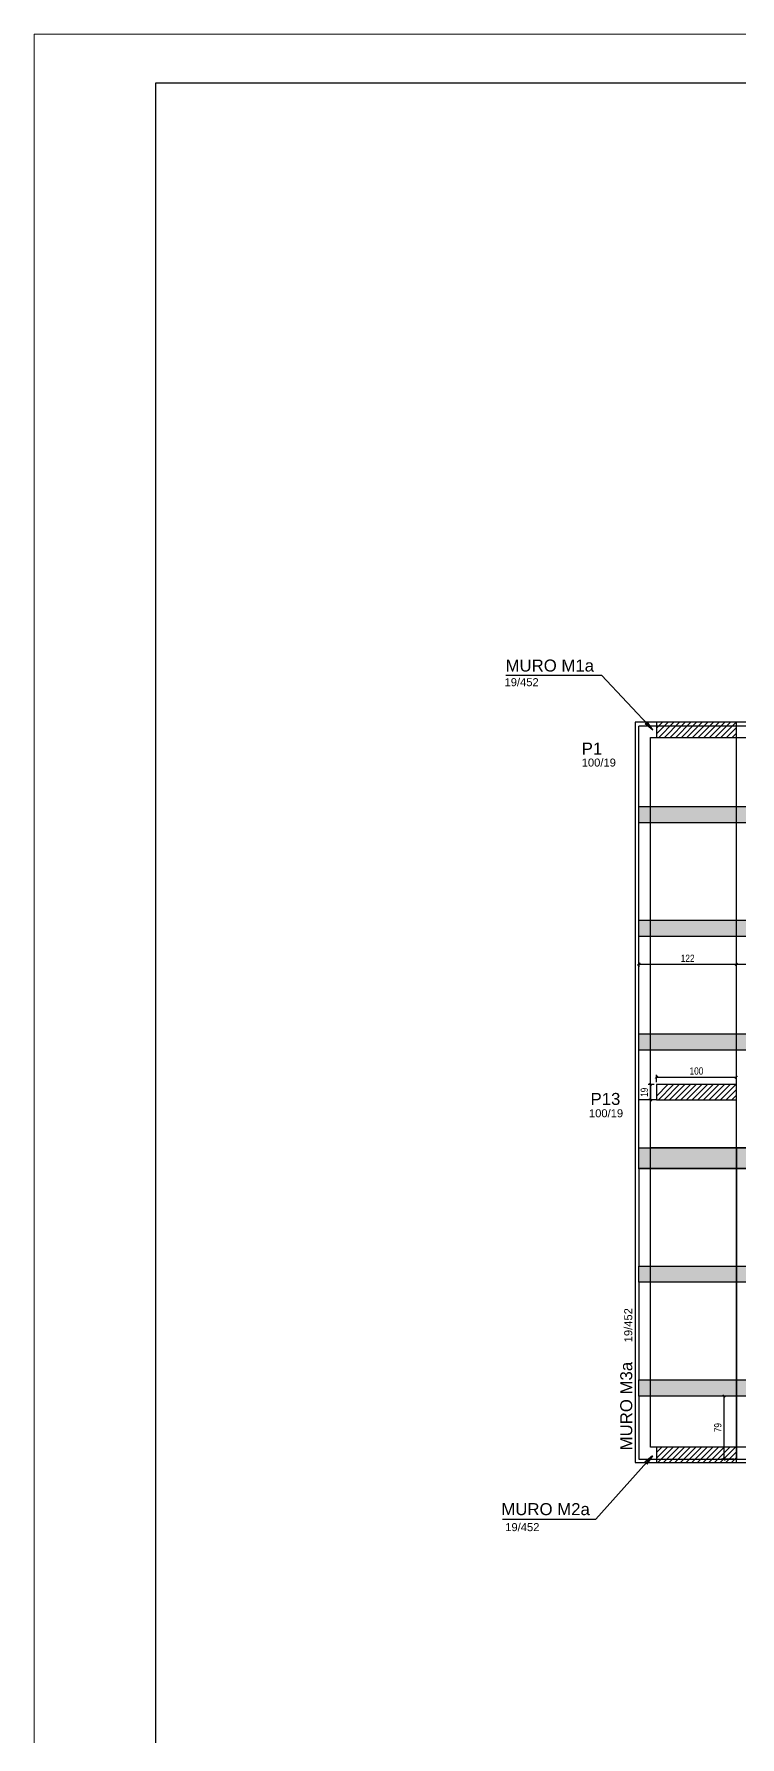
# Model space of a CAD drawing. Header units: millimetres. Extents: x 2332 to 8660, y 363 to 3984.
# Drawn here: x 2332 to 3215, y 1856 to 3984 of the extents above; entities that cross this region are included whole.
import ezdxf

# ---------------------------------------------------------------- set-up
doc = ezdxf.new("R2010")
doc.units = ezdxf.units.MM
for name, color, linetype in [('1', 1, 'Continuous'), ('3', 3, 'Continuous'), ('4', 4, 'Continuous'), ('8', 8, 'Continuous'), ('COTA', 241, 'Continuous'), ('P-D', 2, 'Continuous'), ('Painéis', 200, 'Continuous'), ('PIL-N', 4, 'Continuous'), ('Pilares', 5, 'Continuous'), ('VIG-D', 2, 'Continuous'), ('VIG-N', 4, 'Continuous')]:
    doc.layers.add(name, color=color, linetype=linetype)
doc.layers.add('FOLHA', color=255, linetype='Continuous', lineweight=5)
doc.layers.add('Hachura', color=251, linetype='Continuous', lineweight=9)
doc.styles.add('COTA TECNICA-50', font='techl___.ttf', dxfattribs={"height": 9})
doc.styles.get("Standard").update_dxf_attribs({"font": 'arial.ttf'})
doc.dimstyles.new('COTA PAINEL-50', dxfattribs={"dimtxt": 9, "dimasz": 3, "dimexe": 3, "dimexo": 3, "dimgap": 3, "dimtad": 1, "dimdec": 1, "dimzin": 12, "dimdsep": 46, "dimtxsty": 'COTA TECNICA-50', "dimblk1": 'OBLIQUE', "dimblk2": 'OBLIQUE', "dimsah": 1, "dimcen": 0.9, "dimclrd": 4, "dimclre": 4, "dimclrt": 240, "dimadec": 1, "dimazin": 3, "dimtfac": 1, "dimtdec": 1, "dimtmove": 0, "dimatfit": 3, "dimfxl": 1, "dimtolj": 1, "dimtzin": 12, "dimarcsym": 0})

# ---------------------------------------------------------------- blocks, each defined once
blk = doc.blocks.new('_Oblique')
at = {"color": 0, "linetype": 'ByBlock', "lineweight": -2}
blk.add_line((-0.5, -0.5), (0.5, 0.5), dxfattribs=at)
blk = doc.blocks.new('*D124')
at = {"layer": 'COTA', "color": 4, "lineweight": -2, "transparency": 16777216}
for p, q in [((3207.1, 2282.1), (3191.6, 2282.1)), ((3194.6, 2282.1), (3194.6, 2203.1)), ((3207.1, 2203.1), (3191.6, 2203.1))]:
    blk.add_line(p, q, dxfattribs=at)
at = {"layer": 'Defpoints', "color": 0, "transparency": 16777216}
for p in [(3210.1, 2282.1), (3194.6, 2203.1), (3210.1, 2203.1)]:
    blk.add_point(p, dxfattribs=at)
at = {"layer": 'COTA', "color": 4, "lineweight": -2, "transparency": 16777216, "xscale": 3, "yscale": 3, "zscale": 3}
for p, rotation in [((3194.6, 2282.1), 90), ((3194.6, 2203.1), 270)]:
    blk.add_blockref('_Oblique', p, dxfattribs=dict(at, rotation=rotation))
at = {"layer": 'COTA', "color": 240, "transparency": 16777216, "insert": (3187, 2242.6), "char_height": 9, "attachment_point": 5, "rotation": 90, "style": 'COTA TECNICA-50'}
blk.add_mtext('\\A1;79', dxfattribs=at)
blk = doc.blocks.new('*D245')
at = {"layer": 'Defpoints', "color": 0, "transparency": 16777216}
for p in [(3088.2, 2825.7), (3210.2, 2821.6), (3210.2, 2821.6)]:
    blk.add_point(p, dxfattribs=at)
at = {"layer": 'Painéis', "color": 4, "lineweight": -2, "transparency": 16777216}
for p, q in [((3088.2, 2822.7), (3088.2, 2818.6)), ((3088.2, 2821.6), (3210.2, 2821.6))]:
    blk.add_line(p, q, dxfattribs=at)
at = {"layer": 'Painéis', "color": 4, "lineweight": -2, "transparency": 16777216, "xscale": 3, "yscale": 3, "zscale": 3, "rotation": 180}
blk.add_blockref('_Oblique', (3088.2, 2821.6), dxfattribs=at)
at = {"layer": 'Painéis', "color": 4, "lineweight": -2, "transparency": 16777216, "xscale": 3, "yscale": 3, "zscale": 3}
blk.add_blockref('_Oblique', (3210.2, 2821.6), dxfattribs=at)
at = {"layer": 'Painéis', "color": 240, "transparency": 16777216, "insert": (3149.2, 2829.1), "char_height": 9, "attachment_point": 5, "style": 'COTA TECNICA-50'}
blk.add_mtext('\\A1;122', dxfattribs=at)
blk = doc.blocks.new('*D246')
at = {"layer": 'Defpoints', "color": 0, "transparency": 16777216}
for p in [(3210.2, 2821.6), (3353.7, 2821.6), (3353.7, 2821.6)]:
    blk.add_point(p, dxfattribs=at)
at = {"layer": 'Painéis', "color": 4, "lineweight": -2, "transparency": 16777216}
for p, q in [((3210.2, 2821.6), (3353.7, 2821.6)), ((3353.7, 2818.6), (3353.7, 2818.6))]:
    blk.add_line(p, q, dxfattribs=at)
at = {"layer": 'Painéis', "color": 4, "lineweight": -2, "transparency": 16777216, "xscale": 3, "yscale": 3, "zscale": 3, "rotation": 180}
blk.add_blockref('_Oblique', (3210.2, 2821.6), dxfattribs=at)
at = {"layer": 'Painéis', "color": 4, "lineweight": -2, "transparency": 16777216, "xscale": 3, "yscale": 3, "zscale": 3}
blk.add_blockref('_Oblique', (3353.7, 2821.6), dxfattribs=at)
at = {"layer": 'Painéis', "color": 240, "transparency": 16777216, "insert": (3281.9, 2829.3), "char_height": 9, "attachment_point": 5, "style": 'COTA TECNICA-50'}
blk.add_mtext('\\A1;143.5', dxfattribs=at)
blk = doc.blocks.new('*D270')
at = {"layer": 'Defpoints', "color": 0, "transparency": 16777216}
for p in [(3110.2, 2671.2), (3210.2, 2680.6), (3210.2, 2671.2)]:
    blk.add_point(p, dxfattribs=at)
at = {"layer": 'Painéis', "color": 4, "lineweight": -2, "transparency": 16777216}
for p, q in [((3110.2, 2674.2), (3110.2, 2683.6)), ((3210.2, 2674.2), (3210.2, 2683.6)), ((3110.2, 2680.6), (3210.2, 2680.6))]:
    blk.add_line(p, q, dxfattribs=at)
at = {"layer": 'Painéis', "color": 4, "lineweight": -2, "transparency": 16777216, "xscale": 3, "yscale": 3, "zscale": 3, "rotation": 180}
blk.add_blockref('_Oblique', (3110.2, 2680.6), dxfattribs=at)
at = {"layer": 'Painéis', "color": 4, "lineweight": -2, "transparency": 16777216, "xscale": 3, "yscale": 3, "zscale": 3}
blk.add_blockref('_Oblique', (3210.2, 2680.6), dxfattribs=at)
at = {"layer": 'Painéis', "color": 240, "transparency": 16777216, "insert": (3160.2, 2688.2), "char_height": 9, "attachment_point": 5, "style": 'COTA TECNICA-50'}
blk.add_mtext('\\A1;100', dxfattribs=at)
blk = doc.blocks.new('*D271')
at = {"layer": 'Defpoints', "color": 0, "transparency": 16777216}
for p in [(3110.2, 2671.2), (3102.7, 2652.2), (3110.2, 2652.2)]:
    blk.add_point(p, dxfattribs=at)
at = {"layer": 'Painéis', "color": 4, "lineweight": -2, "transparency": 16777216}
for p, q in [((3107.2, 2671.2), (3099.7, 2671.2)), ((3102.7, 2671.2), (3102.7, 2652.2)), ((3107.2, 2652.2), (3099.7, 2652.2))]:
    blk.add_line(p, q, dxfattribs=at)
at = {"layer": 'Painéis', "color": 4, "lineweight": -2, "transparency": 16777216, "xscale": 3, "yscale": 3, "zscale": 3}
for p, rotation in [((3102.7, 2671.2), 90), ((3102.7, 2652.2), 270)]:
    blk.add_blockref('_Oblique', p, dxfattribs=dict(at, rotation=rotation))
at = {"layer": 'Painéis', "color": 240, "transparency": 16777216, "insert": (3095.1, 2661.7), "char_height": 9, "attachment_point": 5, "rotation": 90, "style": 'COTA TECNICA-50'}
blk.add_mtext('\\A1;19', dxfattribs=at)

msp = doc.modelspace()

# ---------------------------------------------------------------- hatches: boundary and pattern name
at = {"layer": 'Hachura', "linetype": 'ByBlock'}
h = msp.add_hatch(color=256, dxfattribs=at)
h.dxf.hatch_style = 1
h.paths.add_polyline_path([(3088.42, 3018.22), (3088.42, 2998.18), (5061.69, 2998.18), (5061.69, 3018.22)])
h = msp.add_hatch(color=256, dxfattribs=at)
h.dxf.hatch_style = 1
h.paths.add_polyline_path([(3088.42, 2876.22), (3088.42, 2856.18), (5061.69, 2856.18), (5061.69, 2876.22)])
h = msp.add_hatch(color=256, dxfattribs=at)
h.dxf.hatch_style = 1
h.paths.add_polyline_path([(3476.19, 2734.22), (3476.19, 2714.18), (5061.69, 2714.18), (5061.69, 2734.22)])
h.paths.add_polyline_path([(3457.19, 2714.18), (3457.19, 2734.22), (3088.42, 2734.22), (3088.42, 2714.18)])
h = msp.add_hatch(color=256, dxfattribs=at)
h.dxf.hatch_style = 1
h.paths.add_polyline_path([(3088.06, 2592.22), (3088.06, 2566.18), (3210.12, 2566.18), (3210.12, 2592.22)])
h = msp.add_hatch(color=256, dxfattribs=at)
h.dxf.hatch_style = 1
h.paths.add_polyline_path([(3210.12, 2592.22), (3210.12, 2566.18), (3353.47, 2566.18), (3353.47, 2592.22)])
h = msp.add_hatch(color=256, dxfattribs=at)
h.dxf.hatch_style = 1
h.paths.add_polyline_path([(3088.42, 2444.22), (3088.42, 2424.18), (3231.54, 2424.18), (3231.54, 2444.22)])
h = msp.add_hatch(color=256, dxfattribs=at)
h.dxf.hatch_style = 1
h.paths.add_polyline_path([(3088.44, 2302.18), (3088.44, 2282.14), (3231.55, 2282.14), (3231.55, 2302.18)])

# ---------------------------------------------------------------- linework, layer by layer
at = {"color": 30}
for p, q in [((2484.47, 3923.08), (8599.15, 3923.08)), ((2484.47, 423.75), (2484.47, 3923.08))]:
    msp.add_line(p, q, dxfattribs=at)
at = {"layer": '1', "linetype": 'Continuous'}
for p, q in [((3083.7, 3124.21), (3083.7, 3124.21)), ((3083.7, 3124.21), (3083.7, 3124.21)), ((3110.2, 3124.21), (3110.2, 3124.21)), ((3110.2, 3124.21), (3110.2, 3124.21)), ((3210.2, 3124.21), (3210.2, 3124.21)), ((3210.2, 3124.21), (3210.2, 3124.21)), ((3210.2, 3105.21), (3210.2, 3105.21)), ((3210.2, 2671.22), (3210.2, 2671.22)), ((3210.2, 2671.22), (3210.2, 2671.22)), ((3210.2, 2671.22), (3210.2, 2671.22)), ((3210.2, 2671.22), (3210.2, 2671.22)), ((3210.2, 2652.22), (3210.2, 2652.22)), ((3210.2, 2652.22), (3210.2, 2652.22)), ((3083.7, 2199.22), (3083.7, 2199.22)), ((3083.7, 2199.22), (3083.7, 2199.22)), ((3110.2, 2199.22), (3110.2, 2199.22)), ((3110.2, 2199.22), (3110.2, 2199.22)), ((3210.2, 2199.22), (3210.2, 2199.22)), ((3210.2, 2199.22), (3210.2, 2199.22))]:
    msp.add_line(p, q, dxfattribs=at)
for points in [[(2921.91, 3182.97), (3041.51, 3182.97), (3105.9, 3114.55), (3096.22, 3122.46), (3105.9, 3114.55), (3098.59, 3124.69)], [(3110.2, 3124.21), (3083.7, 3124.21)], [(3083.7, 3124.21), (3083.7, 2199.22)], [(3338.2, 3124.21), (3210.2, 3124.21)], [(3102.7, 3105.21), (3110.2, 3105.21)], [(3102.7, 2218.22), (3102.7, 3105.21)], [(3210.2, 3105.21), (3300.7, 3105.21)], [(3110.2, 2218.22), (3102.7, 2218.22)], [(3600.69, 2218.22), (3210.2, 2218.22)], [(2917.85, 2128.35), (3034.35, 2128.35), (3105.24, 2207.47), (3098.18, 2197.15), (3105.24, 2207.47), (3095.75, 2199.33)], [(3083.7, 2199.22), (3110.2, 2199.22)], [(3210.2, 2199.22), (3600.69, 2199.22)]]:
    msp.add_lwpolyline(points, dxfattribs=at)
at = {"layer": '8', "linetype": 'Continuous'}
for p, q in [((3110.2, 3109.43), (3124.98, 3124.21)), ((3110.2, 3116.5), (3117.91, 3124.21)), ((3110.2, 3123.57), (3110.84, 3124.21)), ((3113.05, 3105.21), (3132.05, 3124.21)), ((3120.12, 3105.21), (3139.12, 3124.21)), ((3127.19, 3105.21), (3146.19, 3124.21)), ((3134.27, 3105.21), (3153.27, 3124.21)), ((3141.34, 3105.21), (3160.34, 3124.21)), ((3148.41, 3105.21), (3167.41, 3124.21)), ((3155.48, 3105.21), (3174.48, 3124.21)), ((3160.2, 3114.71), (3160.2, 3114.71)), ((3162.55, 3105.21), (3181.55, 3124.21)), ((3169.62, 3105.21), (3188.62, 3124.21)), ((3176.69, 3105.21), (3195.69, 3124.21)), ((3183.76, 3105.21), (3202.76, 3124.21)), ((3190.83, 3105.21), (3209.83, 3124.21)), ((3197.9, 3105.21), (3210.2, 3117.5)), ((3204.98, 3105.21), (3210.2, 3110.43)), ((3110.2, 2656.88), (3124.53, 2671.22)), ((3112.6, 2652.22), (3131.6, 2671.22)), ((3119.67, 2652.22), (3138.67, 2671.22)), ((3126.74, 2652.22), (3145.74, 2671.22)), ((3133.81, 2652.22), (3152.81, 2671.22)), ((3140.89, 2652.22), (3159.88, 2671.22)), ((3147.96, 2652.22), (3166.96, 2671.22)), ((3155.03, 2652.22), (3174.03, 2671.22)), ((3160.2, 2661.72), (3160.2, 2661.72)), ((3162.1, 2652.22), (3181.1, 2671.22)), ((3169.17, 2652.22), (3188.17, 2671.22)), ((3176.24, 2652.22), (3195.24, 2671.22)), ((3183.31, 2652.22), (3202.31, 2671.22)), ((3190.38, 2652.22), (3209.38, 2671.22)), ((3197.45, 2652.22), (3210.2, 2664.96)), ((3204.52, 2652.22), (3210.2, 2657.89)), ((3110.2, 2204.34), (3124.08, 2218.22)), ((3110.2, 2211.41), (3117.01, 2218.22)), ((3112.15, 2199.22), (3131.15, 2218.22)), ((3119.22, 2199.22), (3138.22, 2218.22)), ((3126.29, 2199.22), (3145.29, 2218.22)), ((3133.36, 2199.22), (3152.36, 2218.22)), ((3140.43, 2199.22), (3159.43, 2218.22)), ((3147.5, 2199.22), (3166.5, 2218.22)), ((3154.58, 2199.22), (3173.58, 2218.22)), ((3161.65, 2199.22), (3180.65, 2218.22)), ((3168.72, 2199.22), (3187.72, 2218.22)), ((3175.79, 2199.22), (3194.79, 2218.22)), ((3182.86, 2199.22), (3201.86, 2218.22)), ((3189.93, 2199.22), (3208.93, 2218.22)), ((3160.2, 2208.72), (3160.2, 2208.72)), ((3197, 2199.22), (3210.2, 2212.41)), ((3204.07, 2199.22), (3210.2, 2205.34))]:
    msp.add_line(p, q, dxfattribs=at)
at = {"layer": 'FOLHA'}
msp.add_line((2332.06, 3984.04), (8660.11, 3984.04), dxfattribs=at)
at = {"layer": 'FOLHA', "lineweight": 5}
msp.add_line((2332.06, 362.79), (2332.06, 3984.04), dxfattribs=at)
at = {"layer": 'Painéis'}
for p, q in [((5061.69, 3119.22), (3088.2, 3119.22)), ((3088.2, 2585.21), (3088.2, 3119.22)), ((3210.2, 2585.21), (3210.2, 3119.21)), ((5061.69, 3018.22), (3088.2, 3018.22)), ((5061.69, 2998.22), (3088.2, 2998.22)), ((5061.69, 2876.22), (3088.2, 2876.22)), ((5061.69, 2856.22), (3088.2, 2856.22)), ((3457.19, 2734.22), (3088.2, 2734.22)), ((3457.19, 2714.22), (3088.2, 2714.22)), ((3110.2, 2652.22), (3088.2, 2652.22)), ((3088.2, 2652.22), (3088.2, 2652.22)), ((3457.19, 2592.22), (3102.7, 2592.22))]:
    msp.add_line(p, q, dxfattribs=at)
for points in [[(3210.12, 2592.22), (3210.12, 2566.18), (3088.06, 2566.18), (3088.06, 2592.22)], [(3353.47, 2592.22), (3353.47, 2566.18), (3210.12, 2566.18), (3210.12, 2592.22)], [(3210.12, 2444.22), (3210.12, 2566.22), (3088.12, 2566.22), (3088.12, 2444.22)], [(3353.47, 2444.22), (3353.47, 2566.22), (3210.12, 2566.22), (3210.12, 2444.22)], [(3210.19, 2444.22), (3210.19, 2424.18), (3088.12, 2424.18), (3088.12, 2444.22)], [(3353.54, 2444.22), (3353.54, 2424.18), (3210.12, 2424.18), (3210.12, 2444.22)], [(3210.12, 2302.18), (3210.12, 2424.18), (3088.12, 2424.18), (3088.12, 2302.18)], [(3353.47, 2302.18), (3353.47, 2424.18), (3210.12, 2424.18), (3210.12, 2302.18)], [(3210.2, 2302.18), (3210.2, 2282.14), (3088.14, 2282.14), (3088.14, 2302.18)], [(3353.55, 2302.18), (3353.55, 2282.14), (3210.13, 2282.14), (3210.13, 2302.18)], [(3210.13, 2282.14), (3088.14, 2282.14), (3088.14, 2203.12), (3210.13, 2203.12)], [(3210.13, 2203.12), (3353.48, 2203.12), (3353.48, 2282.14), (3210.13, 2282.14)]]:
    msp.add_lwpolyline(points, close=True, dxfattribs=at)
at = {"layer": 'Pilares'}
for points in [[(3110.2, 3105.21), (3210.2, 3105.21), (3210.2, 3124.21), (3110.2, 3124.21), (3110.2, 3105.21)], [(3110.2, 2652.22), (3210.2, 2652.22), (3210.2, 2671.22), (3110.2, 2671.22), (3110.2, 2652.22)], [(3110.2, 2199.22), (3210.2, 2199.22), (3210.2, 2218.22), (3110.2, 2218.22), (3110.2, 2199.22)]]:
    msp.add_lwpolyline(points, dxfattribs=at)

# ---------------------------------------------------------------- texts
at = {"layer": '3', "linetype": 'Continuous'}
for p in [(2920.28, 3169.14), (2921.17, 2113.27)]:
    msp.add_text('19/452', height=10, dxfattribs=at).set_placement(p)
at = {"layer": '4', "linetype": 'Continuous'}
for s, p in [('MURO M1a', (2921.57, 3187.44)), ('MURO M2a', (2916.34, 2133.26))]:
    msp.add_text(s, height=15, dxfattribs=at).set_placement(p)
at = {"layer": 'P-D', "linetype": 'Continuous'}
for p in [(3016.78, 3068.69), (3025.83, 2630.45)]:
    msp.add_text('100/19', height=10, dxfattribs=at).set_placement(p)
at = {"layer": 'PIL-N', "linetype": 'Continuous'}
for s, p in [('P1', (3016.78, 3083.69)), ('P13', (3027.83, 2645.86))]:
    msp.add_text(s, height=15, dxfattribs=at).set_placement(p)
at = {"layer": 'VIG-D', "linetype": 'Continuous'}
msp.add_text('19/452', height=10, rotation=90, dxfattribs=at).set_placement((3079.95, 2349.22))
at = {"layer": 'VIG-N', "linetype": 'Continuous'}
msp.add_text('MURO M3a', height=15, rotation=90, dxfattribs=at).set_placement((3079.95, 2214.22))

# ---------------------------------------------------------------- dimensions: what is measured, and where the dimension line sits
at = {"layer": 'COTA'}
dim = msp.add_linear_dim(base=(3194.61, 2203.12), p1=(3210.13, 2282.14), p2=(3210.13, 2203.12), angle=90, dimstyle='COTA PAINEL-50', dxfattribs=at)
dim.commit()
dim.dimension.update_dxf_attribs({"geometry": '*D124', "text_midpoint": (3187.02, 2242.63)})
at = {"layer": 'Painéis'}
for base, p1, p2, picture, middle in [((3210.2, 2821.56), (3088.22, 2825.74), (3210.2, 2821.56), '*D245', (3149.21, 2829.11)), ((3210.2, 2680.59), (3110.2, 2671.22), (3210.2, 2671.22), '*D270', (3160.2, 2688.18))]:
    dim = msp.add_linear_dim(base=base, p1=p1, p2=p2, dimstyle='COTA PAINEL-50', dxfattribs=at)
    dim.commit()
    dim.dimension.update_dxf_attribs({"geometry": picture, "text_midpoint": middle})
dim = msp.add_linear_dim(base=(3353.69, 2821.56), p1=(3210.2, 2821.56), p2=(3353.69, 2821.56), dimstyle='COTA PAINEL-50', override={"dimtmove": 1}, dxfattribs=at)
dim.commit()
dim.dimension.update_dxf_attribs({"geometry": '*D246', "text_midpoint": (3281.94, 2829.26)})
dim = msp.add_linear_dim(base=(3102.7, 2652.22), p1=(3110.2, 2671.22), p2=(3110.2, 2652.22), angle=90, dimstyle='COTA PAINEL-50', dxfattribs=at)
dim.commit()
dim.dimension.update_dxf_attribs({"geometry": '*D271', "text_midpoint": (3095.12, 2661.72)})

doc.saveas('drawing.dxf')
